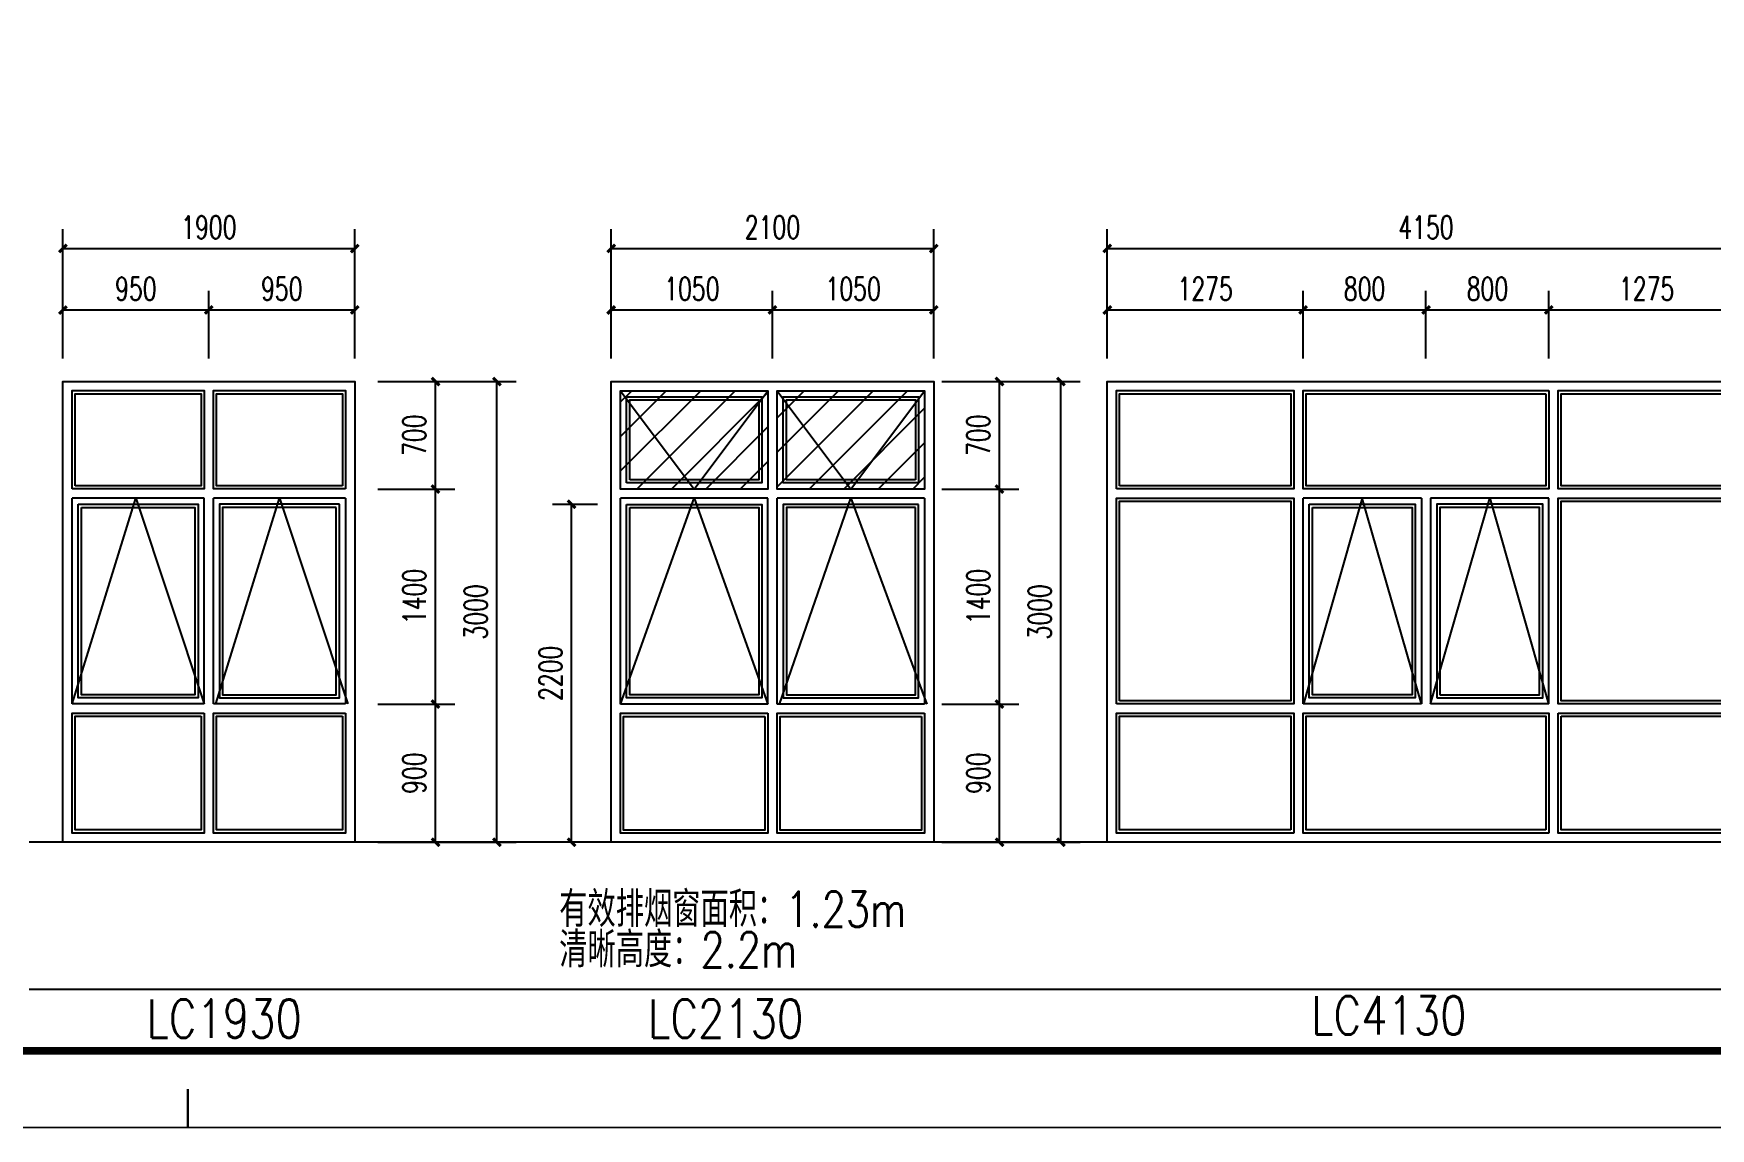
# Model space of a CAD drawing. Extents: x 1738711 to 2346805, y 1189731 to 2516152.
# Drawn here: x 1918228 to 1929146, y 1283464 to 1290593 of the extents above; entities that cross this region are included whole.
import ezdxf
from ezdxf.enums import TextEntityAlignment as Align

# ---------------------------------------------------------------- set-up
doc = ezdxf.new("R2010")
doc.units = 0
doc.header["$LTSCALE"] = 1000
doc.header["$MEASUREMENT"] = 0
doc.linetypes.add('复件 140224通州运河二期售楼部条件图_t3$0$X-ME SHAFT SH$0$X-B2$0$WATER_LINE', pattern=[0])
for name, color, linetype in [('DOTE', 1, 'Continuous'), ('PUB_DIM', 3, 'Continuous'), ('PUB_TEXT', 7, 'Continuous'), ('TK', 4, 'Continuous'), ('WINDOW', 144, 'Continuous'), ('看线', 8, 'Continuous')]:
    doc.layers.add(name, color=color, linetype=linetype)
doc.styles.add('_TCH_DIM_T3', font='SIMPLEX', dxfattribs={"width": 0.705882, "bigfont": 'GBCBIG'})
doc.styles.add('HZ', font='rs', dxfattribs={"bigfont": 'hztxt'})
doc.styles.add('宋体', font='SIMSUN.TTF', dxfattribs={"width": 0.75})
doc.dimstyles.new('_TCH_ARCH&&50', dxfattribs={"dimtxt": 148.75, "dimasz": 50, "dimexe": 125, "dimexo": 150, "dimgap": 63.125, "dimtad": 1, "dimdec": 0, "dimzin": 0, "dimdsep": 46, "dimtxsty": '_TCH_DIM_T3', "dimblk": 'ARCHTICK', "dimcen": 0.09, "dimclrt": 7, "dimazin": 2, "dimtfac": 1, "dimtdec": 0, "dimtix": 1, "dimtmove": 2, "dimatfit": 3, "dimfxl": 50, "dimtolj": 1, "dimtzin": 0, "dimarcsym": 0})

# ---------------------------------------------------------------- blocks, each defined once
blk = doc.blocks.new('herahreherhr')
at = {"layer": 'WINDOW', "linetype": '复件 140224通州运河二期售楼部条件图_t3$0$X-ME SHAFT SH$0$X-B2$0$WATER_LINE'}
for p, q in [((1919488, 1281833), (1918528, 1281833)), ((1919488, 1280493), (1919488, 1281833)), ((1919548, 1280493), (1919548, 1281833)), ((1920508, 1281833), (1919548, 1281833)), ((1919488, 1280493), (1918528, 1280493)), ((1920508, 1280493), (1919548, 1280493))]:
    blk.add_line(p, q, dxfattribs=at)
at = {"layer": 'WINDOW', "color": 4, "linetype": '复件 140224通州运河二期售楼部条件图_t3$0$X-ME SHAFT SH$0$X-B2$0$WATER_LINE'}
blk.add_lwpolyline([(1920568, 1279593), (1918468, 1279593), (1918468, 1282593), (1920568, 1282593)], close=True, dxfattribs=at)
at = {"layer": 'WINDOW', "linetype": '复件 140224通州运河二期售楼部条件图_t3$0$X-ME SHAFT SH$0$X-B2$0$WATER_LINE'}
for points in [[(1918528, 1281893), (1918528, 1282533), (1919488, 1282533), (1919488, 1281893), (1918528, 1281893)], [(1920508, 1281893), (1919548, 1281893), (1919548, 1282533), (1920508, 1282533), (1920508, 1281893)], [(1918528, 1280493), (1918528, 1281833)], [(1920508, 1281833), (1920508, 1280493)], [(1919488, 1280433), (1919488, 1279653), (1918528, 1279653), (1918528, 1280433), (1919488, 1280433)], [(1920508, 1280433), (1920508, 1279653), (1919548, 1279653), (1919548, 1280433), (1920508, 1280433)]]:
    blk.add_lwpolyline(points, dxfattribs=at)
for points in [[(1918568, 1281933), (1918568, 1282493), (1919448, 1282493), (1919448, 1281933)], [(1918588, 1281953), (1918588, 1282473), (1919428, 1282473), (1919428, 1281953)], [(1920468, 1281933), (1919588, 1281933), (1919588, 1282493), (1920468, 1282493)], [(1920448, 1281953), (1919608, 1281953), (1919608, 1282473), (1920448, 1282473)], [(1918568, 1281793), (1919448, 1281793), (1919448, 1280533), (1918568, 1280533)], [(1918588, 1281773), (1919428, 1281773), (1919428, 1280553), (1918588, 1280553)], [(1920468, 1281793), (1919588, 1281793), (1919588, 1280533), (1920468, 1280533)], [(1920448, 1281773), (1919608, 1281773), (1919608, 1280553), (1920448, 1280553)], [(1919468, 1280413), (1919468, 1279673), (1918548, 1279673), (1918548, 1280413)], [(1920488, 1280413), (1920488, 1279673), (1919568, 1279673), (1919568, 1280413)]]:
    blk.add_lwpolyline(points, close=True, dxfattribs=at)
at = {"layer": '看线'}
for points in [[(1918528, 1282533), (1919008, 1281893), (1919488, 1282533)], [(1919548, 1282533), (1920028, 1281893), (1920508, 1282533)], [(1918528, 1280493), (1919008, 1281833), (1919488, 1280493)], [(1919563, 1280493), (1920028, 1281833), (1920523, 1280493)]]:
    blk.add_lwpolyline(points, dxfattribs=at)
blk = doc.blocks.new('y54qy43erayh')
at = {"layer": 'WINDOW', "linetype": '复件 140224通州运河二期售楼部条件图_t3$0$X-ME SHAFT SH$0$X-B2$0$WATER_LINE'}
for p, q in [((1919488, 1287098), (1918628, 1287098)), ((1919488, 1285758), (1919488, 1287098)), ((1919548, 1285758), (1919548, 1287098)), ((1920408, 1287098), (1919548, 1287098)), ((1919488, 1285758), (1918628, 1285758)), ((1920408, 1285758), (1919548, 1285758))]:
    blk.add_line(p, q, dxfattribs=at)
at = {"layer": 'WINDOW', "color": 4, "linetype": '复件 140224通州运河二期售楼部条件图_t3$0$X-ME SHAFT SH$0$X-B2$0$WATER_LINE'}
blk.add_lwpolyline([(1920468, 1284858), (1918568, 1284858), (1918568, 1287858), (1920468, 1287858)], close=True, dxfattribs=at)
at = {"layer": 'WINDOW', "linetype": '复件 140224通州运河二期售楼部条件图_t3$0$X-ME SHAFT SH$0$X-B2$0$WATER_LINE'}
for points in [[(1918628, 1287158), (1918628, 1287798), (1919488, 1287798), (1919488, 1287158), (1918628, 1287158)], [(1920408, 1287158), (1919548, 1287158), (1919548, 1287798), (1920408, 1287798), (1920408, 1287158)], [(1918628, 1285758), (1918628, 1287098)], [(1920408, 1287098), (1920408, 1285758)], [(1919488, 1285698), (1919488, 1284918), (1918628, 1284918), (1918628, 1285698), (1919488, 1285698)], [(1920408, 1285698), (1920408, 1284918), (1919548, 1284918), (1919548, 1285698), (1920408, 1285698)]]:
    blk.add_lwpolyline(points, dxfattribs=at)
for points in [[(1918648, 1287178), (1918648, 1287778), (1919468, 1287778), (1919468, 1287178)], [(1920388, 1287178), (1919568, 1287178), (1919568, 1287778), (1920388, 1287778)], [(1918668, 1287058), (1919448, 1287058), (1919448, 1285798), (1918668, 1285798)], [(1920368, 1287058), (1919588, 1287058), (1919588, 1285798), (1920368, 1285798)], [(1918688, 1287038), (1919428, 1287038), (1919428, 1285818), (1918688, 1285818)], [(1920348, 1287038), (1919608, 1287038), (1919608, 1285818), (1920348, 1285818)], [(1919468, 1285678), (1919468, 1284938), (1918648, 1284938), (1918648, 1285678)], [(1920388, 1285678), (1920388, 1284938), (1919568, 1284938), (1919568, 1285678)]]:
    blk.add_lwpolyline(points, close=True, dxfattribs=at)
at = {"layer": '看线'}
for points in [[(1918628, 1285758), (1919043, 1287098), (1919488, 1285758)], [(1919563, 1285758), (1919978, 1287098), (1920423, 1285758)]]:
    blk.add_lwpolyline(points, dxfattribs=at)
blk = doc.blocks.new('hreahrehreh')
at = {"layer": 'WINDOW', "linetype": '复件 140224通州运河二期售楼部条件图_t3$0$X-ME SHAFT SH$0$X-B2$0$WATER_LINE'}
for p, q in [((1926460, 1285758), (1926460, 1287098)), ((1927230, 1287098), (1926460, 1287098)), ((1927230, 1287098), (1927230, 1285758)), ((1927290, 1287098), (1927290, 1285758)), ((1928060, 1287098), (1927290, 1287098)), ((1928060, 1285758), (1928060, 1287098)), ((1927230, 1285758), (1926460, 1285758)), ((1928060, 1285758), (1927290, 1285758))]:
    blk.add_line(p, q, dxfattribs=at)
at = {"layer": 'WINDOW', "color": 4, "linetype": '复件 140224通州运河二期售楼部条件图_t3$0$X-ME SHAFT SH$0$X-B2$0$WATER_LINE'}
blk.add_lwpolyline([(1929335, 1284858), (1925185, 1284858), (1925185, 1287858), (1929335, 1287858)], close=True, dxfattribs=at)
at = {"layer": 'WINDOW', "linetype": '复件 140224通州运河二期售楼部条件图_t3$0$X-ME SHAFT SH$0$X-B2$0$WATER_LINE'}
for points in [[(1925245, 1287158), (1925245, 1287798), (1926400, 1287798), (1926400, 1287158), (1925245, 1287158)], [(1928060, 1287798), (1928060, 1287158), (1926460, 1287158), (1926460, 1287798), (1928060, 1287798)], [(1929275, 1287158), (1928120, 1287158), (1928120, 1287798), (1929275, 1287798), (1929275, 1287158)], [(1925245, 1285758), (1925245, 1287098), (1926400, 1287098), (1926400, 1285758), (1925245, 1285758)], [(1929275, 1287098), (1929275, 1285758), (1928120, 1285758), (1928120, 1287098), (1929275, 1287098)], [(1926400, 1284918), (1925245, 1284918), (1925245, 1285698), (1926400, 1285698), (1926400, 1284918)], [(1928060, 1284918), (1926460, 1284918), (1926460, 1285698), (1928060, 1285698), (1928060, 1284918)], [(1928120, 1285698), (1929275, 1285698), (1929275, 1284918), (1928120, 1284918), (1928120, 1285698)]]:
    blk.add_lwpolyline(points, dxfattribs=at)
for points in [[(1925265, 1287178), (1925265, 1287778), (1926380, 1287778), (1926380, 1287178)], [(1928040, 1287778), (1928040, 1287178), (1926480, 1287178), (1926480, 1287778)], [(1929255, 1287178), (1928140, 1287178), (1928140, 1287778), (1929255, 1287778)], [(1925265, 1285778), (1925265, 1287078), (1926380, 1287078), (1926380, 1285778)], [(1926500, 1287058), (1927190, 1287058), (1927190, 1285798), (1926500, 1285798)], [(1927330, 1285798), (1928020, 1285798), (1928020, 1287058), (1927330, 1287058)], [(1929255, 1287078), (1929255, 1285778), (1928140, 1285778), (1928140, 1287078)], [(1926520, 1287038), (1927170, 1287038), (1927170, 1285818), (1926520, 1285818)], [(1927350, 1285818), (1928000, 1285818), (1928000, 1287038), (1927350, 1287038)], [(1926380, 1284938), (1925265, 1284938), (1925265, 1285678), (1926380, 1285678)], [(1928040, 1284938), (1926480, 1284938), (1926480, 1285678), (1928040, 1285678)], [(1928140, 1285678), (1929255, 1285678), (1929255, 1284938), (1928140, 1284938)]]:
    blk.add_lwpolyline(points, close=True, dxfattribs=at)
at = {"layer": '看线'}
for points in [[(1927230, 1285758), (1926845, 1287098), (1926462, 1285758)], [(1927290, 1285758), (1927675, 1287098), (1928058, 1285758)]]:
    blk.add_lwpolyline(points, dxfattribs=at)
blk = doc.blocks.new('hjashrtahreahe')
blk.add_line((42800, 0), (42800, 500))
at = {"const_width": 25}
blk.add_lwpolyline([(42800, 500), (42800, 0)], dxfattribs=at)
at = {"layer": 'TK', "color": 7, "const_width": 25}
blk.add_lwpolyline([(0, 59400), (84100, 59400), (84100, 0), (0, 0)], close=True, dxfattribs=at)
at = {"layer": 'TK', "color": 3, "const_width": 100}
blk.add_lwpolyline([(2500, 1000), (2500, 58400), (83100, 58400), (83100, 1000)], close=True, dxfattribs=at)
at = {"layer": 'TK', "style": '宋体', "width": 0.75}
for tag, height, p in [('项目负责人', 350, (6003, 57089)), ('专业负责人', 350, (6003, 56224)), ('设计人', 350, (6003, 55419)), ('版号1', 250, (77304, 22193)), ('时间1', 250, (82405, 22193)), ('版号2', 250, (77304, 21593)), ('时间2', 250, (82405, 21593)), ('版号3', 250, (77304, 20993)), ('时间3', 250, (82405, 20993)), ('建筑会签', 0.0001, (78978, 2403)), ('电气会签', 0.0001, (82128, 2403)), ('结构会签', 0.0001, (78978, 1803)), ('暖通会签', 0.0001, (82128, 1803)), ('给排水会签', 0.0001, (78978, 1250)), ('智能化会签', 0.0001, (82128, 1250))]:
    blk.add_attdef(tag, text='', height=height, dxfattribs=at).set_placement(p, align=Align.CENTER)
for tag, p in [('合作设计单位', (80816, 48986)), ('版号说明1', (79854, 22318)), ('版号说明2', (79854, 21718)), ('版号说明3', (79854, 21118)), ('浙江绿储科技有限公司', (80545, 16036)), ('百兆瓦级集中式熔盐储能关键', (80545, 14953)), ('设备研发及制造基地项目', (80545, 14603)), ('1#研发楼', (80545, 13636)), ('图名', (80545, 12436)), ('工程编号', (78978, 11461)), ('子项编号', (82128, 11461)), ('建筑', (78978, 10711)), ('图号', (82128, 10711)), ('施工图', (78978, 9961)), ('2023.03', (82128, 9961)), ('审定', (79353, 8461)), ('审核', (79353, 7711)), ('工程负责', (79353, 6961)), ('专业负责', (79353, 6211)), ('设计', (79353, 5461)), ('制图', (79353, 4711)), ('校对', (79353, 3961))]:
    blk.add_attdef(tag, text='', height=250, dxfattribs=at).set_placement(p, align=Align.MIDDLE_CENTER)
blk = doc.blocks.new('_ArchTick')
at = {"color": 0, "linetype": 'ByBlock', "const_width": 0.4}
blk.add_lwpolyline([(-0.5, -0.5), (0.5, 0.5)], dxfattribs=at)
blk = doc.blocks.new('*D254')
at = {"layer": 'Defpoints', "color": 0, "transparency": 16777216}
for p in [(1921731, 1287527), (1922049, 1287527), (1922049, 1285327)]:
    blk.add_point(p, dxfattribs=at)
at = {"layer": 'PUB_DIM', "color": 0, "lineweight": -2, "transparency": 16777216}
for p, q in [((1921899, 1287527), (1921606, 1287527)), ((1921731, 1285327), (1921731, 1287527)), ((1921899, 1285327), (1921606, 1285327))]:
    blk.add_line(p, q, dxfattribs=at)
at = {"layer": 'PUB_DIM', "color": 0, "lineweight": -2, "transparency": 16777216, "xscale": 50, "yscale": 50, "zscale": 50}
for p, rotation in [((1921731, 1287527), 90), ((1921731, 1285327), 270)]:
    blk.add_blockref('_ArchTick', p, dxfattribs=dict(at, rotation=rotation))
at = {"layer": 'PUB_DIM', "color": 7, "transparency": 16777216, "insert": (1921594, 1286427), "char_height": 148.8, "attachment_point": 5, "rotation": 90, "style": '_TCH_DIM_T3'}
blk.add_mtext('\\A1;2200', dxfattribs=at)
blk = doc.blocks.new('*D1039')
at = {"layer": 'Defpoints', "color": 0, "transparency": 16777216}
for p in [(1924089, 1289193), (1921989, 1288727), (1924089, 1288727)]:
    blk.add_point(p, dxfattribs=at)
at = {"layer": 'PUB_DIM', "color": 0, "lineweight": -2, "transparency": 16777216}
for p, q in [((1921989, 1288877), (1921989, 1289318)), ((1924089, 1288877), (1924089, 1289318)), ((1921989, 1289193), (1924089, 1289193))]:
    blk.add_line(p, q, dxfattribs=at)
at = {"layer": 'PUB_DIM', "color": 0, "lineweight": -2, "transparency": 16777216, "xscale": 50, "yscale": 50, "zscale": 50, "rotation": 180}
blk.add_blockref('_ArchTick', (1921989, 1289193), dxfattribs=at)
at = {"layer": 'PUB_DIM', "color": 0, "lineweight": -2, "transparency": 16777216, "xscale": 50, "yscale": 50, "zscale": 50}
blk.add_blockref('_ArchTick', (1924089, 1289193), dxfattribs=at)
at = {"layer": 'PUB_DIM', "color": 7, "transparency": 16777216, "insert": (1923039, 1289331), "char_height": 148.8, "attachment_point": 5, "style": '_TCH_DIM_T3'}
blk.add_mtext('\\A1;2100', dxfattribs=at)
blk = doc.blocks.new('*D1040')
at = {"layer": 'Defpoints', "color": 0, "transparency": 16777216}
for p in [(1923039, 1288793), (1921989, 1288327), (1923039, 1288327)]:
    blk.add_point(p, dxfattribs=at)
at = {"layer": 'PUB_DIM', "color": 0, "lineweight": -2, "transparency": 16777216}
for p, q in [((1921989, 1288477), (1921989, 1288918)), ((1923039, 1288477), (1923039, 1288918)), ((1921989, 1288793), (1923039, 1288793))]:
    blk.add_line(p, q, dxfattribs=at)
at = {"layer": 'PUB_DIM', "color": 0, "lineweight": -2, "transparency": 16777216, "xscale": 50, "yscale": 50, "zscale": 50, "rotation": 180}
blk.add_blockref('_ArchTick', (1921989, 1288793), dxfattribs=at)
at = {"layer": 'PUB_DIM', "color": 0, "lineweight": -2, "transparency": 16777216, "xscale": 50, "yscale": 50, "zscale": 50}
blk.add_blockref('_ArchTick', (1923039, 1288793), dxfattribs=at)
at = {"layer": 'PUB_DIM', "color": 7, "transparency": 16777216, "insert": (1922514, 1288931), "char_height": 148.8, "attachment_point": 5, "style": '_TCH_DIM_T3'}
blk.add_mtext('\\A1;1050', dxfattribs=at)
blk = doc.blocks.new('*D1041')
at = {"layer": 'Defpoints', "color": 0, "transparency": 16777216}
for p in [(1924089, 1288793), (1923039, 1288327), (1924089, 1288327)]:
    blk.add_point(p, dxfattribs=at)
at = {"layer": 'PUB_DIM', "color": 0, "lineweight": -2, "transparency": 16777216}
for p, q in [((1923039, 1288477), (1923039, 1288918)), ((1924089, 1288477), (1924089, 1288918)), ((1923039, 1288793), (1924089, 1288793))]:
    blk.add_line(p, q, dxfattribs=at)
at = {"layer": 'PUB_DIM', "color": 0, "lineweight": -2, "transparency": 16777216, "xscale": 50, "yscale": 50, "zscale": 50, "rotation": 180}
blk.add_blockref('_ArchTick', (1923039, 1288793), dxfattribs=at)
at = {"layer": 'PUB_DIM', "color": 0, "lineweight": -2, "transparency": 16777216, "xscale": 50, "yscale": 50, "zscale": 50}
blk.add_blockref('_ArchTick', (1924089, 1288793), dxfattribs=at)
at = {"layer": 'PUB_DIM', "color": 7, "transparency": 16777216, "insert": (1923564, 1288931), "char_height": 148.8, "attachment_point": 5, "style": '_TCH_DIM_T3'}
blk.add_mtext('\\A1;1050', dxfattribs=at)
blk = doc.blocks.new('*D1042')
at = {"layer": 'Defpoints', "color": 0, "transparency": 16777216}
for p in [(1924391, 1288327), (1924917, 1288327), (1924391, 1285327)]:
    blk.add_point(p, dxfattribs=at)
at = {"layer": 'PUB_DIM', "color": 0, "lineweight": -2, "transparency": 16777216}
for p, q in [((1924541, 1288327), (1925042, 1288327)), ((1924917, 1285327), (1924917, 1288327)), ((1924541, 1285327), (1925042, 1285327))]:
    blk.add_line(p, q, dxfattribs=at)
at = {"layer": 'PUB_DIM', "color": 0, "lineweight": -2, "transparency": 16777216, "xscale": 50, "yscale": 50, "zscale": 50}
for p, rotation in [((1924917, 1288327), 90), ((1924917, 1285327), 270)]:
    blk.add_blockref('_ArchTick', p, dxfattribs=dict(at, rotation=rotation))
at = {"layer": 'PUB_DIM', "color": 7, "transparency": 16777216, "insert": (1924779, 1286827), "char_height": 148.8, "attachment_point": 5, "rotation": 90, "style": '_TCH_DIM_T3'}
blk.add_mtext('\\A1;3000', dxfattribs=at)
blk = doc.blocks.new('*D1043')
at = {"layer": 'Defpoints', "color": 0, "transparency": 16777216}
for p in [(1923991, 1286227), (1924517, 1286227), (1923991, 1285327)]:
    blk.add_point(p, dxfattribs=at)
at = {"layer": 'PUB_DIM', "color": 0, "lineweight": -2, "transparency": 16777216}
for p, q in [((1924141, 1286227), (1924642, 1286227)), ((1924517, 1285327), (1924517, 1286227)), ((1924141, 1285327), (1924642, 1285327))]:
    blk.add_line(p, q, dxfattribs=at)
at = {"layer": 'PUB_DIM', "color": 0, "lineweight": -2, "transparency": 16777216, "xscale": 50, "yscale": 50, "zscale": 50}
for p, rotation in [((1924517, 1286227), 90), ((1924517, 1285327), 270)]:
    blk.add_blockref('_ArchTick', p, dxfattribs=dict(at, rotation=rotation))
at = {"layer": 'PUB_DIM', "color": 7, "transparency": 16777216, "insert": (1924379, 1285777), "char_height": 148.8, "attachment_point": 5, "rotation": 90, "style": '_TCH_DIM_T3'}
blk.add_mtext('\\A1;900', dxfattribs=at)
blk = doc.blocks.new('*D1044')
at = {"layer": 'Defpoints', "color": 0, "transparency": 16777216}
for p in [(1923991, 1287627), (1924517, 1287627), (1923991, 1286227)]:
    blk.add_point(p, dxfattribs=at)
at = {"layer": 'PUB_DIM', "color": 0, "lineweight": -2, "transparency": 16777216}
for p, q in [((1924141, 1287627), (1924642, 1287627)), ((1924517, 1286227), (1924517, 1287627)), ((1924141, 1286227), (1924642, 1286227))]:
    blk.add_line(p, q, dxfattribs=at)
at = {"layer": 'PUB_DIM', "color": 0, "lineweight": -2, "transparency": 16777216, "xscale": 50, "yscale": 50, "zscale": 50}
for p, rotation in [((1924517, 1287627), 90), ((1924517, 1286227), 270)]:
    blk.add_blockref('_ArchTick', p, dxfattribs=dict(at, rotation=rotation))
at = {"layer": 'PUB_DIM', "color": 7, "transparency": 16777216, "insert": (1924379, 1286927), "char_height": 148.8, "attachment_point": 5, "rotation": 90, "style": '_TCH_DIM_T3'}
blk.add_mtext('\\A1;1400', dxfattribs=at)
blk = doc.blocks.new('*D1045')
at = {"layer": 'Defpoints', "color": 0, "transparency": 16777216}
for p in [(1923991, 1288327), (1924517, 1288327), (1923991, 1287627)]:
    blk.add_point(p, dxfattribs=at)
at = {"layer": 'PUB_DIM', "color": 0, "lineweight": -2, "transparency": 16777216}
for p, q in [((1924141, 1288327), (1924642, 1288327)), ((1924517, 1287627), (1924517, 1288327)), ((1924141, 1287627), (1924642, 1287627))]:
    blk.add_line(p, q, dxfattribs=at)
at = {"layer": 'PUB_DIM', "color": 0, "lineweight": -2, "transparency": 16777216, "xscale": 50, "yscale": 50, "zscale": 50}
for p, rotation in [((1924517, 1288327), 90), ((1924517, 1287627), 270)]:
    blk.add_blockref('_ArchTick', p, dxfattribs=dict(at, rotation=rotation))
at = {"layer": 'PUB_DIM', "color": 7, "transparency": 16777216, "insert": (1924379, 1287977), "char_height": 148.8, "attachment_point": 5, "rotation": 90, "style": '_TCH_DIM_T3'}
blk.add_mtext('\\A1;700', dxfattribs=at)
blk = doc.blocks.new('*D1063')
at = {"layer": 'Defpoints', "color": 0, "transparency": 16777216}
for p in [(1929369, 1289193), (1925219, 1288727), (1929369, 1288727)]:
    blk.add_point(p, dxfattribs=at)
at = {"layer": 'PUB_DIM', "color": 0, "lineweight": -2, "transparency": 16777216}
for p, q in [((1925219, 1288877), (1925219, 1289318)), ((1929369, 1288877), (1929369, 1289318)), ((1925219, 1289193), (1929369, 1289193))]:
    blk.add_line(p, q, dxfattribs=at)
at = {"layer": 'PUB_DIM', "color": 0, "lineweight": -2, "transparency": 16777216, "xscale": 50, "yscale": 50, "zscale": 50, "rotation": 180}
blk.add_blockref('_ArchTick', (1925219, 1289193), dxfattribs=at)
at = {"layer": 'PUB_DIM', "color": 0, "lineweight": -2, "transparency": 16777216, "xscale": 50, "yscale": 50, "zscale": 50}
blk.add_blockref('_ArchTick', (1929369, 1289193), dxfattribs=at)
at = {"layer": 'PUB_DIM', "color": 7, "transparency": 16777216, "insert": (1927294, 1289331), "char_height": 148.8, "attachment_point": 5, "style": '_TCH_DIM_T3'}
blk.add_mtext('\\A1;4150', dxfattribs=at)
blk = doc.blocks.new('*D1064')
at = {"layer": 'Defpoints', "color": 0, "transparency": 16777216}
for p in [(1926494, 1288793), (1925219, 1288327), (1926494, 1288327)]:
    blk.add_point(p, dxfattribs=at)
at = {"layer": 'PUB_DIM', "color": 0, "lineweight": -2, "transparency": 16777216}
for p, q in [((1925219, 1288477), (1925219, 1288918)), ((1926494, 1288477), (1926494, 1288918)), ((1925219, 1288793), (1926494, 1288793))]:
    blk.add_line(p, q, dxfattribs=at)
at = {"layer": 'PUB_DIM', "color": 0, "lineweight": -2, "transparency": 16777216, "xscale": 50, "yscale": 50, "zscale": 50, "rotation": 180}
blk.add_blockref('_ArchTick', (1925219, 1288793), dxfattribs=at)
at = {"layer": 'PUB_DIM', "color": 0, "lineweight": -2, "transparency": 16777216, "xscale": 50, "yscale": 50, "zscale": 50}
blk.add_blockref('_ArchTick', (1926494, 1288793), dxfattribs=at)
at = {"layer": 'PUB_DIM', "color": 7, "transparency": 16777216, "insert": (1925856, 1288931), "char_height": 148.8, "attachment_point": 5, "style": '_TCH_DIM_T3'}
blk.add_mtext('\\A1;1275', dxfattribs=at)
blk = doc.blocks.new('*D1065')
at = {"layer": 'Defpoints', "color": 0, "transparency": 16777216}
for p in [(1927294, 1288793), (1926494, 1288327), (1927294, 1288327)]:
    blk.add_point(p, dxfattribs=at)
at = {"layer": 'PUB_DIM', "color": 0, "lineweight": -2, "transparency": 16777216}
for p, q in [((1926494, 1288477), (1926494, 1288918)), ((1927294, 1288477), (1927294, 1288918)), ((1926494, 1288793), (1927294, 1288793))]:
    blk.add_line(p, q, dxfattribs=at)
at = {"layer": 'PUB_DIM', "color": 0, "lineweight": -2, "transparency": 16777216, "xscale": 50, "yscale": 50, "zscale": 50, "rotation": 180}
blk.add_blockref('_ArchTick', (1926494, 1288793), dxfattribs=at)
at = {"layer": 'PUB_DIM', "color": 0, "lineweight": -2, "transparency": 16777216, "xscale": 50, "yscale": 50, "zscale": 50}
blk.add_blockref('_ArchTick', (1927294, 1288793), dxfattribs=at)
at = {"layer": 'PUB_DIM', "color": 7, "transparency": 16777216, "insert": (1926894, 1288931), "char_height": 148.8, "attachment_point": 5, "style": '_TCH_DIM_T3'}
blk.add_mtext('\\A1;800', dxfattribs=at)
blk = doc.blocks.new('*D1066')
at = {"layer": 'Defpoints', "color": 0, "transparency": 16777216}
for p in [(1928094, 1288793), (1927294, 1288327), (1928094, 1288327)]:
    blk.add_point(p, dxfattribs=at)
at = {"layer": 'PUB_DIM', "color": 0, "lineweight": -2, "transparency": 16777216}
for p, q in [((1927294, 1288477), (1927294, 1288918)), ((1928094, 1288477), (1928094, 1288918)), ((1927294, 1288793), (1928094, 1288793))]:
    blk.add_line(p, q, dxfattribs=at)
at = {"layer": 'PUB_DIM', "color": 0, "lineweight": -2, "transparency": 16777216, "xscale": 50, "yscale": 50, "zscale": 50, "rotation": 180}
blk.add_blockref('_ArchTick', (1927294, 1288793), dxfattribs=at)
at = {"layer": 'PUB_DIM', "color": 0, "lineweight": -2, "transparency": 16777216, "xscale": 50, "yscale": 50, "zscale": 50}
blk.add_blockref('_ArchTick', (1928094, 1288793), dxfattribs=at)
at = {"layer": 'PUB_DIM', "color": 7, "transparency": 16777216, "insert": (1927694, 1288931), "char_height": 148.8, "attachment_point": 5, "style": '_TCH_DIM_T3'}
blk.add_mtext('\\A1;800', dxfattribs=at)
blk = doc.blocks.new('*D1067')
at = {"layer": 'Defpoints', "color": 0, "transparency": 16777216}
for p in [(1929369, 1288793), (1928094, 1288327), (1929369, 1288327)]:
    blk.add_point(p, dxfattribs=at)
at = {"layer": 'PUB_DIM', "color": 0, "lineweight": -2, "transparency": 16777216}
for p, q in [((1928094, 1288477), (1928094, 1288918)), ((1929369, 1288477), (1929369, 1288918)), ((1928094, 1288793), (1929369, 1288793))]:
    blk.add_line(p, q, dxfattribs=at)
at = {"layer": 'PUB_DIM', "color": 0, "lineweight": -2, "transparency": 16777216, "xscale": 50, "yscale": 50, "zscale": 50, "rotation": 180}
blk.add_blockref('_ArchTick', (1928094, 1288793), dxfattribs=at)
at = {"layer": 'PUB_DIM', "color": 0, "lineweight": -2, "transparency": 16777216, "xscale": 50, "yscale": 50, "zscale": 50}
blk.add_blockref('_ArchTick', (1929369, 1288793), dxfattribs=at)
at = {"layer": 'PUB_DIM', "color": 7, "transparency": 16777216, "insert": (1928731, 1288931), "char_height": 148.8, "attachment_point": 5, "style": '_TCH_DIM_T3'}
blk.add_mtext('\\A1;1275', dxfattribs=at)
blk = doc.blocks.new('*D1072')
at = {"layer": 'Defpoints', "color": 0, "transparency": 16777216}
for p in [(1920319, 1289193), (1918419, 1288727), (1920319, 1288727)]:
    blk.add_point(p, dxfattribs=at)
at = {"layer": 'PUB_DIM', "color": 0, "lineweight": -2, "transparency": 16777216}
for p, q in [((1918419, 1288877), (1918419, 1289318)), ((1920319, 1288877), (1920319, 1289318)), ((1918419, 1289193), (1920319, 1289193))]:
    blk.add_line(p, q, dxfattribs=at)
at = {"layer": 'PUB_DIM', "color": 0, "lineweight": -2, "transparency": 16777216, "xscale": 50, "yscale": 50, "zscale": 50, "rotation": 180}
blk.add_blockref('_ArchTick', (1918419, 1289193), dxfattribs=at)
at = {"layer": 'PUB_DIM', "color": 0, "lineweight": -2, "transparency": 16777216, "xscale": 50, "yscale": 50, "zscale": 50}
blk.add_blockref('_ArchTick', (1920319, 1289193), dxfattribs=at)
at = {"layer": 'PUB_DIM', "color": 7, "transparency": 16777216, "insert": (1919369, 1289331), "char_height": 148.8, "attachment_point": 5, "style": '_TCH_DIM_T3'}
blk.add_mtext('\\A1;1900', dxfattribs=at)
blk = doc.blocks.new('*D1073')
at = {"layer": 'Defpoints', "color": 0, "transparency": 16777216}
for p in [(1919369, 1288793), (1918419, 1288327), (1919369, 1288327)]:
    blk.add_point(p, dxfattribs=at)
at = {"layer": 'PUB_DIM', "color": 0, "lineweight": -2, "transparency": 16777216}
for p, q in [((1918419, 1288477), (1918419, 1288918)), ((1919369, 1288477), (1919369, 1288918)), ((1918419, 1288793), (1919369, 1288793))]:
    blk.add_line(p, q, dxfattribs=at)
at = {"layer": 'PUB_DIM', "color": 0, "lineweight": -2, "transparency": 16777216, "xscale": 50, "yscale": 50, "zscale": 50, "rotation": 180}
blk.add_blockref('_ArchTick', (1918419, 1288793), dxfattribs=at)
at = {"layer": 'PUB_DIM', "color": 0, "lineweight": -2, "transparency": 16777216, "xscale": 50, "yscale": 50, "zscale": 50}
blk.add_blockref('_ArchTick', (1919369, 1288793), dxfattribs=at)
at = {"layer": 'PUB_DIM', "color": 7, "transparency": 16777216, "insert": (1918894, 1288931), "char_height": 148.8, "attachment_point": 5, "style": '_TCH_DIM_T3'}
blk.add_mtext('\\A1;950', dxfattribs=at)
blk = doc.blocks.new('*D1074')
at = {"layer": 'Defpoints', "color": 0, "transparency": 16777216}
for p in [(1920319, 1288793), (1919369, 1288327), (1920319, 1288327)]:
    blk.add_point(p, dxfattribs=at)
at = {"layer": 'PUB_DIM', "color": 0, "lineweight": -2, "transparency": 16777216}
for p, q in [((1919369, 1288477), (1919369, 1288918)), ((1920319, 1288477), (1920319, 1288918)), ((1919369, 1288793), (1920319, 1288793))]:
    blk.add_line(p, q, dxfattribs=at)
at = {"layer": 'PUB_DIM', "color": 0, "lineweight": -2, "transparency": 16777216, "xscale": 50, "yscale": 50, "zscale": 50, "rotation": 180}
blk.add_blockref('_ArchTick', (1919369, 1288793), dxfattribs=at)
at = {"layer": 'PUB_DIM', "color": 0, "lineweight": -2, "transparency": 16777216, "xscale": 50, "yscale": 50, "zscale": 50}
blk.add_blockref('_ArchTick', (1920319, 1288793), dxfattribs=at)
at = {"layer": 'PUB_DIM', "color": 7, "transparency": 16777216, "insert": (1919844, 1288931), "char_height": 148.8, "attachment_point": 5, "style": '_TCH_DIM_T3'}
blk.add_mtext('\\A1;950', dxfattribs=at)
blk = doc.blocks.new('*D1075')
at = {"layer": 'Defpoints', "color": 0, "transparency": 16777216}
for p in [(1920719, 1288327), (1921245, 1288327), (1920719, 1285327)]:
    blk.add_point(p, dxfattribs=at)
at = {"layer": 'PUB_DIM', "color": 0, "lineweight": -2, "transparency": 16777216}
for p, q in [((1920869, 1288327), (1921370, 1288327)), ((1921245, 1285327), (1921245, 1288327)), ((1920869, 1285327), (1921370, 1285327))]:
    blk.add_line(p, q, dxfattribs=at)
at = {"layer": 'PUB_DIM', "color": 0, "lineweight": -2, "transparency": 16777216, "xscale": 50, "yscale": 50, "zscale": 50}
for p, rotation in [((1921245, 1288327), 90), ((1921245, 1285327), 270)]:
    blk.add_blockref('_ArchTick', p, dxfattribs=dict(at, rotation=rotation))
at = {"layer": 'PUB_DIM', "color": 7, "transparency": 16777216, "insert": (1921107, 1286827), "char_height": 148.8, "attachment_point": 5, "rotation": 90, "style": '_TCH_DIM_T3'}
blk.add_mtext('\\A1;3000', dxfattribs=at)
blk = doc.blocks.new('*D1076')
at = {"layer": 'Defpoints', "color": 0, "transparency": 16777216}
for p in [(1920319, 1286227), (1920845, 1286227), (1920319, 1285327)]:
    blk.add_point(p, dxfattribs=at)
at = {"layer": 'PUB_DIM', "color": 0, "lineweight": -2, "transparency": 16777216}
for p, q in [((1920469, 1286227), (1920970, 1286227)), ((1920845, 1285327), (1920845, 1286227)), ((1920469, 1285327), (1920970, 1285327))]:
    blk.add_line(p, q, dxfattribs=at)
at = {"layer": 'PUB_DIM', "color": 0, "lineweight": -2, "transparency": 16777216, "xscale": 50, "yscale": 50, "zscale": 50}
for p, rotation in [((1920845, 1286227), 90), ((1920845, 1285327), 270)]:
    blk.add_blockref('_ArchTick', p, dxfattribs=dict(at, rotation=rotation))
at = {"layer": 'PUB_DIM', "color": 7, "transparency": 16777216, "insert": (1920707, 1285777), "char_height": 148.8, "attachment_point": 5, "rotation": 90, "style": '_TCH_DIM_T3'}
blk.add_mtext('\\A1;900', dxfattribs=at)
blk = doc.blocks.new('*D1077')
at = {"layer": 'Defpoints', "color": 0, "transparency": 16777216}
for p in [(1920319, 1287627), (1920845, 1287627), (1920319, 1286227)]:
    blk.add_point(p, dxfattribs=at)
at = {"layer": 'PUB_DIM', "color": 0, "lineweight": -2, "transparency": 16777216}
for p, q in [((1920469, 1287627), (1920970, 1287627)), ((1920845, 1286227), (1920845, 1287627)), ((1920469, 1286227), (1920970, 1286227))]:
    blk.add_line(p, q, dxfattribs=at)
at = {"layer": 'PUB_DIM', "color": 0, "lineweight": -2, "transparency": 16777216, "xscale": 50, "yscale": 50, "zscale": 50}
for p, rotation in [((1920845, 1287627), 90), ((1920845, 1286227), 270)]:
    blk.add_blockref('_ArchTick', p, dxfattribs=dict(at, rotation=rotation))
at = {"layer": 'PUB_DIM', "color": 7, "transparency": 16777216, "insert": (1920707, 1286927), "char_height": 148.8, "attachment_point": 5, "rotation": 90, "style": '_TCH_DIM_T3'}
blk.add_mtext('\\A1;1400', dxfattribs=at)
blk = doc.blocks.new('*D1078')
at = {"layer": 'Defpoints', "color": 0, "transparency": 16777216}
for p in [(1920319, 1288327), (1920845, 1288327), (1920319, 1287627)]:
    blk.add_point(p, dxfattribs=at)
at = {"layer": 'PUB_DIM', "color": 0, "lineweight": -2, "transparency": 16777216}
for p, q in [((1920469, 1288327), (1920970, 1288327)), ((1920845, 1287627), (1920845, 1288327)), ((1920469, 1287627), (1920970, 1287627))]:
    blk.add_line(p, q, dxfattribs=at)
at = {"layer": 'PUB_DIM', "color": 0, "lineweight": -2, "transparency": 16777216, "xscale": 50, "yscale": 50, "zscale": 50}
for p, rotation in [((1920845, 1288327), 90), ((1920845, 1287627), 270)]:
    blk.add_blockref('_ArchTick', p, dxfattribs=dict(at, rotation=rotation))
at = {"layer": 'PUB_DIM', "color": 7, "transparency": 16777216, "insert": (1920707, 1287977), "char_height": 148.8, "attachment_point": 5, "rotation": 90, "style": '_TCH_DIM_T3'}
blk.add_mtext('\\A1;700', dxfattribs=at)

msp = doc.modelspace()

# ---------------------------------------------------------------- hatches: boundary and pattern name
at = {"layer": '看线'}
h = msp.add_hatch(dxfattribs=at)
h.set_pattern_fill('ANSI31', color=1, scale=100, style=0)
h.set_pattern_definition([(45, (298.31, 0), (-112.253202, 112.253202), [])])
h.paths.add_polyline_path([(1922049.3, 1288267.1), (1923009.3, 1288267.1), (1923009.3, 1287627.1), (1922049.3, 1287627.1)])
h.paths.add_polyline_path([(1923069.3, 1288267.1), (1924029.3, 1288267.1), (1924029.3, 1287627.1), (1923069.3, 1287627.1)])

# ---------------------------------------------------------------- linework, layer by layer
at = {"layer": 'DOTE'}
msp.add_line((1936133.1, 1285327.1), (1918199.4, 1285327.1), dxfattribs=at)
at = {"layer": '看线', "ltscale": 3}
msp.add_line((1918199.4, 1284370.1), (1936133.1, 1284370.1), dxfattribs=at)
at = {"layer": '看线', "color": 1}
for points in [[(1922049.3, 1288267.1), (1923009.3, 1288267.1), (1923009.3, 1287627.1), (1922049.3, 1287627.1)], [(1923069.3, 1288267.1), (1924029.3, 1288267.1), (1924029.3, 1287627.1), (1923069.3, 1287627.1)]]:
    msp.add_lwpolyline(points, close=True, dxfattribs=at)

# ---------------------------------------------------------------- block references
at = {"xscale": 0.5, "yscale": 0.5, "zscale": 0.5}
msp.add_blockref('hjashrtahreahe', (1897833.1, 1283470.1), dxfattribs=at)
for name, p in [('y54qy43erayh', (-148.9, 469.5)), ('herahreherhr', (3521.3, 5733.8)), ('hreahrehreh', (34, 469.5))]:
    msp.add_blockref(name, p)

# ---------------------------------------------------------------- texts
at = {"layer": 'PUB_TEXT', "style": 'HZ', "width": 0.8}
for s, height, p in [('有效排烟窗面积：1.23m', 230, (1921650.5, 1284776.1)), ('清晰高度：2.2m', 230, (1921650.5, 1284512.5)), ('LC4130', 250, (1926546.8, 1284074.6)), ('LC1930', 250, (1918963.8, 1284054)), ('LC2130', 250, (1922228.6, 1284054))]:
    msp.add_text(s, height=height, dxfattribs=at).set_placement(p)

# ---------------------------------------------------------------- dimensions: what is measured, and where the dimension line sits
at = {"layer": 'PUB_DIM'}
for p1, p2, distance, picture, middle in [((1918419.1, 1288727.1), (1920319.1, 1288727.1), 466.2, '*D1072', (1919369.1, 1289330.8)), ((1921989, 1288727.1), (1924089.3, 1288727.1), 466.2, '*D1039', (1923039.2, 1289330.8)), ((1925218.8, 1288727.1), (1929368.8, 1288727.1), 466.2, '*D1063', (1927293.8, 1289330.8)), ((1918419.1, 1288327.1), (1919369.1, 1288327.1), 466.2, '*D1073', (1918894.1, 1288930.8)), ((1919369.1, 1288327.1), (1920319.1, 1288327.1), 466.2, '*D1074', (1919844.1, 1288930.8)), ((1921989, 1288327.1), (1923039.2, 1288327.1), 466.2, '*D1040', (1922514.1, 1288930.8)), ((1923039.2, 1288327.1), (1924089.3, 1288327.1), 466.2, '*D1041', (1923564.2, 1288930.8)), ((1925218.8, 1288327.1), (1926493.8, 1288327.1), 466.2, '*D1064', (1925856.3, 1288930.8)), ((1926493.8, 1288327.1), (1927293.8, 1288327.1), 466.2, '*D1065', (1926893.8, 1288930.8)), ((1927293.8, 1288327.1), (1928093.8, 1288327.1), 466.2, '*D1066', (1927693.8, 1288930.8)), ((1928093.8, 1288327.1), (1929368.8, 1288327.1), 466.2, '*D1067', (1928731.3, 1288930.8)), ((1920319.1, 1287627.1), (1920319.1, 1288327.1), -525.4, '*D1078', (1920707, 1287977.1)), ((1920719.1, 1285327.1), (1920719.1, 1288327.1), -525.4, '*D1075', (1921107, 1286827.1)), ((1923991.1, 1287627.1), (1923991.1, 1288327.1), -525.4, '*D1045', (1924379, 1287977.1)), ((1924391.1, 1285327.1), (1924391.1, 1288327.1), -525.4, '*D1042', (1924779, 1286827.1)), ((1920319.1, 1286227.1), (1920319.1, 1287627.1), -525.4, '*D1077', (1920707, 1286927.1)), ((1923991.1, 1286227.1), (1923991.1, 1287627.1), -525.4, '*D1044', (1924379, 1286927.1)), ((1922049.3, 1285327.1), (1922049.3, 1287527.1), 318.2, '*D254', (1921593.6, 1286427.1)), ((1920319.1, 1285327.1), (1920319.1, 1286227.1), -525.4, '*D1076', (1920707, 1285777.1)), ((1923991.1, 1285327.1), (1923991.1, 1286227.1), -525.4, '*D1043', (1924379, 1285777.1))]:
    dim = msp.add_aligned_dim(p1=p1, p2=p2, distance=distance, dimstyle='_TCH_ARCH&&50', dxfattribs=at)
    dim.commit()
    dim.dimension.update_dxf_attribs({"geometry": picture, "text_midpoint": middle})

doc.saveas('drawing.dxf')
